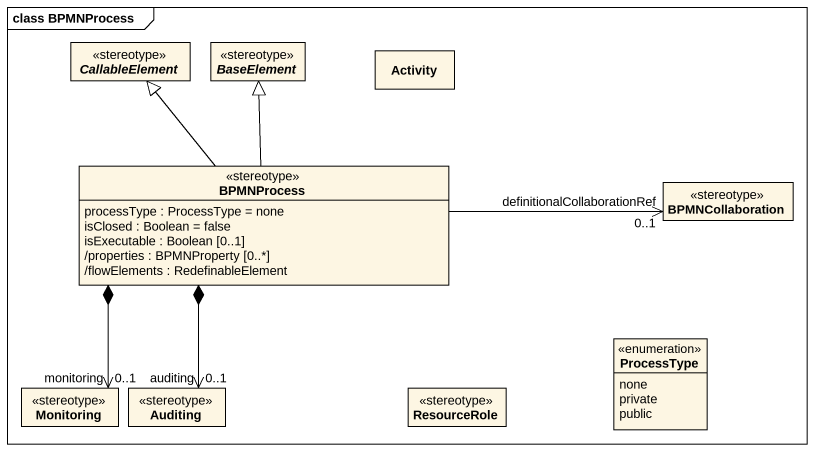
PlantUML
@startuml
mainframe class BPMNProcess
hide circle
hide empty members
abstract class CallableElement <<stereotype>>
abstract class BaseElement <<stereotype>>
class Activity
class BPMNProcess <<stereotype>> {
  processType : ProcessType = none
  isClosed : Boolean = false
  isExecutable : Boolean [0..1]
  /properties : BPMNProperty [0..*]
  /flowElements : RedefinableElement
}
class BPMNCollaboration <<stereotype>>
enum ProcessType {
  none
  private
  public
}
class Monitoring <<stereotype>>
class Auditing <<stereotype>>
class ResourceRole <<stereotype>>
BPMNProcess -up-|> CallableElement
BPMNProcess -up-|> BaseElement
BPMNProcess -right-> "definitionalCollaborationRef\n0..1" BPMNCollaboration
BPMNProcess *--> "monitoring\n0..1" Monitoring
BPMNProcess *--> "auditing\n0..1" Auditing
@enduml
